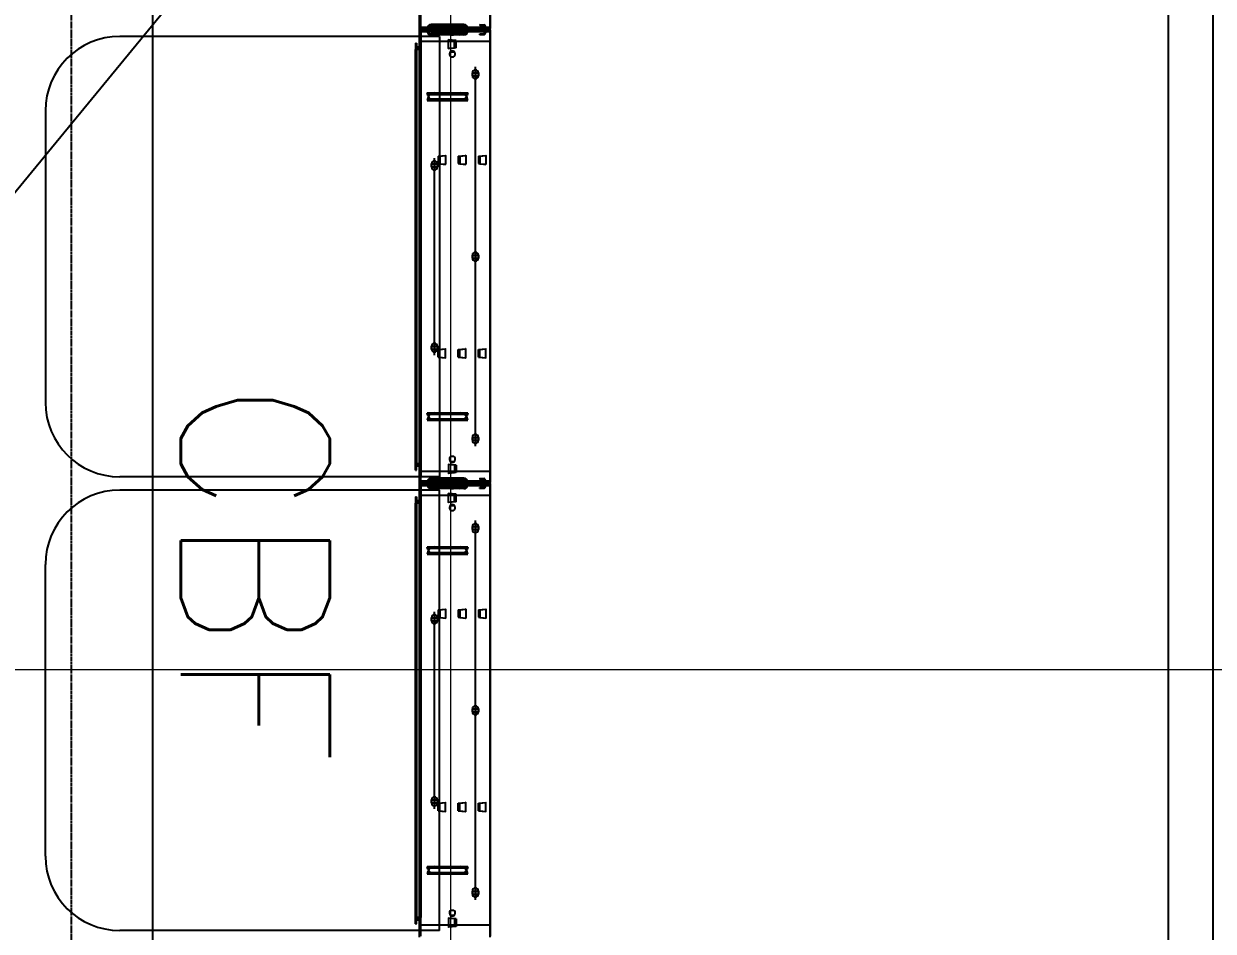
# Model space of a CAD drawing. Extents: x -32000 to 416743, y -254124 to 144214.
# Drawn here: x 258526 to 260125, y 80648 to 81868 of the extents above; entities that cross this region are included whole.
import ezdxf

# ---------------------------------------------------------------- set-up
doc = ezdxf.new("R2010")
doc.units = 0
doc.header["$LTSCALE"] = 10
doc.linetypes.add('XFM1P40$0$CENTER2', pattern=[1.125, 0.75, -0.125, 0.125, -0.125])
for name, color, linetype in [('XFM1P40$0$$0$M-PIPE-TEXT-ARROR', 250, 'Continuous'), ('XFM1P40$0$M-PIPE-CHWS12', 130, 'Continuous'), ('XFM1P40$0$M-PIPE-CHWS12_CL', 132, 'XFM1P40$0$CENTER2'), ('XFM1Q40$0$TYPE14X10', 7, 'Continuous'), ('XFM7P40ICA$0$H12PL4$0$L40_19_MEJI', 252, 'Continuous')]:
    doc.layers.add(name, color=color, linetype=linetype)
doc.styles.add('XFM1P40$0$$0$aa-txt', font='isocp.shx', dxfattribs={"bigfont": 'chineset.shx'})
doc.styles.add('XFM1Q40$0$LSP', font='SIMPLEX.shx', dxfattribs={"bigfont": 'chineset.shx'})
doc.dimstyles.new('XFM1P40$0$$0$adim-200', dxfattribs={"dimscale": 200, "dimtxt": 0.3, "dimasz": 2.5, "dimexe": 0.1, "dimexo": 0.5, "dimgap": 0.15, "dimtad": 0, "dimdec": 4, "dimzin": 3, "dimdsep": 46, "dimtxsty": 'XFM1P40$0$$0$aa-txt', "dimcen": 2.5, "dimclrd": 256, "dimclre": 256, "dimclrt": 256, "dimadec": 0, "dimazin": 0, "dimtfac": 1, "dimtdec": 4, "dimtmove": 0, "dimatfit": 3, "dimfxl": 1, "dimtolj": 1, "dimtzin": 0, "dimarcsym": 0})

# ---------------------------------------------------------------- blocks, each defined once
blk = doc.blocks.new('XFM1Q40$0$A$C10876e96')
at = {"layer": 'XFM1Q40$0$TYPE14X10', "color": 22}
for p, q in [((11918.2, 0), (11918.2, 4100)), ((11858.2, 60), (11858.2, 4040)), ((10851.3, 2660), (10851.3, 3268.5)), ((10946.3, 3270), (10946.3, 2661.5)), ((10946.3, 2660), (10946.3, 3268.5)), ((10851.3, 2686.5), (10851.3, 2661.5)), ((10851.3, 2660), (10851.3, 2683.5)), ((10852.8, 2661.5), (10852.8, 2685)), ((10946.3, 2660), (10946.3, 2676)), ((10946.3, 2663), (10851.3, 2663)), ((10946.3, 2661.5), (10851.3, 2661.5)), ((10946.3, 2660), (10851.3, 2660)), ((10946.3, 2660), (10851.3, 2660)), ((10946.3, 2660), (10851.3, 2660)), ((10946.3, 2660), (10851.3, 2660)), ((10851.3, 2660), (10851.3, 2636.5)), ((10851.3, 2636.5), (10851.3, 2660)), ((10851.3, 2050), (10851.3, 2658.5)), ((10946.3, 2658.5), (10851.3, 2658.5)), ((10946.3, 2657), (10851.3, 2657)), ((10946.3, 2661.5), (10852.8, 2661.5)), ((10946.3, 2658.5), (10852.8, 2658.5)), ((10852.8, 2658.5), (10852.8, 2635)), ((10861.3, 2661.5), (10861.3, 2660)), ((10861.3, 2658.5), (10861.3, 2660)), ((10910.8, 2667), (10866.8, 2667)), ((10910.8, 2665.5), (10866.8, 2665.5)), ((10910.8, 2654.5), (10866.8, 2654.5)), ((10876.3, 2661.5), (10876.3, 2660)), ((10876.3, 2658.5), (10876.3, 2660)), ((10878.3, 2667), (10878.1, 2665.5)), ((10878.1, 2665.5), (10883.4, 2665)), ((10878.1, 2654.5), (10883.4, 2655)), ((10878.3, 2653), (10878.1, 2654.5)), ((10878.3, 2667), (10883.6, 2666.5)), ((10884.8, 2663), (10884.8, 2663.5)), ((10884.8, 2657), (10884.8, 2656.5)), ((10886.3, 2663), (10886.3, 2663.5)), ((10886.3, 2657), (10886.3, 2656.5)), ((10891.8, 2663.5), (10891.8, 2660)), ((10891.8, 2656.5), (10891.8, 2660)), ((10898.3, 2667), (10893, 2666.5)), ((10898.5, 2665.5), (10893.2, 2665)), ((10898.5, 2654.5), (10893.2, 2655)), ((10893.3, 2663.5), (10893.3, 2661.5)), ((10893.3, 2656.5), (10893.3, 2658.5)), ((10897.3, 2663.5), (10897.3, 2661.5)), ((10897.3, 2656.5), (10897.3, 2658.5)), ((10898.3, 2667), (10898.5, 2665.5)), ((10898.3, 2653), (10898.5, 2654.5)), ((10898.8, 2663.5), (10898.8, 2660)), ((10898.8, 2656.5), (10898.8, 2660)), ((10900.3, 2661.5), (10900.3, 2660)), ((10900.3, 2658.5), (10900.3, 2660)), ((10903.3, 2661.5), (10903.3, 2660)), ((10903.3, 2658.5), (10903.3, 2660)), ((10905.3, 2667), (10905.1, 2665.5)), ((10905.1, 2665.5), (10910.4, 2665)), ((10905.1, 2654.5), (10910.4, 2655)), ((10905.3, 2653), (10905.1, 2654.5)), ((10905.3, 2667), (10910.6, 2666.5)), ((10911.8, 2663), (10911.8, 2663.5)), ((10911.8, 2657), (10911.8, 2656.5)), ((10913.3, 2663), (10913.3, 2663.5)), ((10913.3, 2657), (10913.3, 2656.5)), ((10916.3, 2661.5), (10916.3, 2660)), ((10916.3, 2658.5), (10916.3, 2660)), ((10930.3, 2661.5), (10930.3, 2660)), ((10930.3, 2658.5), (10930.3, 2660)), ((10932.3, 2667), (10932.1, 2665.5)), ((10932.1, 2665.5), (10937.4, 2665)), ((10932.1, 2654.5), (10937.4, 2655)), ((10932.3, 2653), (10932.1, 2654.5)), ((10932.3, 2667), (10937.6, 2666.5)), ((10938.8, 2663), (10938.8, 2663.5)), ((10938.8, 2657), (10938.8, 2656.5)), ((10940.3, 2663), (10940.3, 2663.5)), ((10940.3, 2657), (10940.3, 2656.5)), ((10946.3, 2660), (10946.3, 2051.5)), ((10946.3, 2660), (10946.3, 2644)), ((10946.3, 2050), (10946.3, 2658.5)), ((10878.2, 2651), (10448.2, 2651)), ((10845.8, 2642), (10845.8, 2635)), ((10845.8, 2642), (10847.3, 2642)), ((10847.3, 2642), (10847.3, 2636.5)), ((10852.8, 2644), (10851.3, 2644)), ((10852.8, 2651), (10852.8, 2059)), ((10946.3, 2644), (10852.8, 2644)), ((10910.8, 2653), (10866.8, 2653)), ((10878.2, 2651), (10878.2, 2059)), ((10878.3, 2653), (10883.6, 2653.5)), ((10900.3, 2645.5), (10890.3, 2646.5)), ((10898.3, 2645.6), (10890.3, 2646.4)), ((10890.3, 2634.6), (10890.3, 2646.4)), ((10898.3, 2653), (10893, 2653.5)), ((10898.3, 2635.4), (10898.3, 2645.6)), ((10900.3, 2635.5), (10900.3, 2645.5)), ((10905.3, 2653), (10910.6, 2653.5)), ((10932.3, 2653), (10937.6, 2653.5)), ((10845.8, 2636.5), (10845.8, 2076.5)), ((10845.8, 2636.5), (10852.8, 2636.5)), ((10852.8, 2635), (10845.8, 2635)), ((10845.8, 2073.5), (10845.8, 2633.5)), ((10851.3, 2633.5), (10845.8, 2633.5)), ((10847.3, 2636.5), (10847.3, 2076.5)), ((10851.3, 2636.5), (10847.3, 2636.5)), ((10847.3, 2073.5), (10847.3, 2633.5)), ((10851.3, 2636.5), (10851.3, 2076.5)), ((10852.8, 2633.5), (10851.3, 2633.5)), ((10852.8, 2636.5), (10852.8, 2076.5)), ((10852.8, 2073.5), (10852.8, 2633.5)), ((10900.3, 2635.5), (10890.3, 2634.5)), ((10898.3, 2635.4), (10890.3, 2634.6)), ((10892.6, 2630.5), (10897.9, 2630.5)), ((10893.8, 2623.5), (10896.8, 2623.5)), ((10926.3, 2100), (10926.3, 2610)), ((10926.3, 2607), (10926.3, 2593)), ((10921.7, 2602), (10930.8, 2602)), ((10921.7, 2602), (10930.8, 2602)), ((10921.7, 2598), (10930.8, 2598)), ((10921.7, 2598), (10930.8, 2598)), ((10922.3, 2598), (10922.3, 2602)), ((10922.3, 2602), (10922.3, 2598)), ((10930.3, 2598), (10930.3, 2602)), ((10930.3, 2602), (10930.3, 2598)), ((10861.3, 2575), (10916.3, 2575)), ((10862.4, 2571.7), (10861.3, 2575)), ((10871.9, 2575), (10905.7, 2575)), ((10916.3, 2575), (10915.1, 2571.7)), ((10862.4, 2568.3), (10861.3, 2565)), ((10861.3, 2565), (10916.3, 2565)), ((10862, 2573), (10915.6, 2573)), ((10862, 2567), (10915.6, 2567)), ((10871.9, 2565), (10905.7, 2565)), ((10916.3, 2565), (10915.1, 2568.3)), ((10348.2, 2551), (10348.2, 2159)), ((10866.7, 2479.5), (10875.8, 2479.5)), ((10866.7, 2479.5), (10875.8, 2479.5)), ((10867.3, 2475.5), (10867.3, 2479.5)), ((10867.3, 2479.5), (10867.3, 2475.5)), ((10871.3, 2222.5), (10871.3, 2487.5)), ((10871.3, 2484.5), (10871.3, 2470.5)), ((10875.3, 2475.5), (10875.3, 2479.5)), ((10875.3, 2479.5), (10875.3, 2475.5)), ((10876.3, 2490), (10886.2, 2491)), ((10876.3, 2490), (10876.3, 2480)), ((10876.3, 2480), (10886.2, 2479)), ((10878.3, 2490.1), (10886.3, 2490.9)), ((10878.3, 2490.1), (10878.3, 2479.9)), ((10878.3, 2479.9), (10886.3, 2479.1)), ((10886.3, 2490.9), (10886.3, 2479.1)), ((10903.3, 2490), (10913.2, 2491)), ((10903.3, 2490), (10903.3, 2480)), ((10903.3, 2480), (10913.2, 2479)), ((10905.3, 2490.1), (10913.3, 2490.9)), ((10905.3, 2490.1), (10905.3, 2479.9)), ((10905.3, 2479.9), (10913.3, 2479.1)), ((10913.3, 2490.9), (10913.3, 2479.1)), ((10930.3, 2490), (10940.2, 2491)), ((10930.3, 2490), (10930.3, 2480)), ((10930.3, 2480), (10940.2, 2479)), ((10932.3, 2490.1), (10940.3, 2490.9)), ((10932.3, 2490.1), (10932.3, 2479.9)), ((10932.3, 2479.9), (10940.3, 2479.1)), ((10940.3, 2490.9), (10940.3, 2479.1)), ((10866.7, 2475.5), (10875.8, 2475.5)), ((10866.7, 2475.5), (10875.8, 2475.5)), ((10921.7, 2357), (10930.8, 2357)), ((10921.7, 2357), (10930.8, 2357)), ((10921.7, 2353), (10930.8, 2353)), ((10921.7, 2353), (10930.8, 2353)), ((10922.3, 2353), (10922.3, 2357)), ((10922.3, 2357), (10922.3, 2353)), ((10926.3, 2362), (10926.3, 2348)), ((10930.3, 2353), (10930.3, 2357)), ((10930.3, 2357), (10930.3, 2353)), ((10871.3, 2239.5), (10871.3, 2225.5)), ((10866.7, 2234.5), (10875.8, 2234.5)), ((10866.7, 2234.5), (10875.8, 2234.5)), ((10866.7, 2230.5), (10875.8, 2230.5)), ((10866.7, 2230.5), (10875.8, 2230.5)), ((10867.3, 2230.5), (10867.3, 2234.5)), ((10867.3, 2234.5), (10867.3, 2230.5)), ((10875.3, 2230.5), (10875.3, 2234.5)), ((10875.3, 2234.5), (10875.3, 2230.5)), ((10876.3, 2230), (10886.2, 2231)), ((10876.3, 2220), (10876.3, 2230)), ((10878.3, 2230.1), (10886.3, 2230.9)), ((10878.3, 2219.9), (10878.3, 2230.1)), ((10886.3, 2219.1), (10886.3, 2230.9)), ((10903.3, 2230), (10913.2, 2231)), ((10903.3, 2220), (10903.3, 2230)), ((10905.3, 2230.1), (10913.3, 2230.9)), ((10905.3, 2219.9), (10905.3, 2230.1)), ((10913.3, 2219.1), (10913.3, 2230.9)), ((10930.3, 2230), (10940.2, 2231)), ((10930.3, 2220), (10930.3, 2230)), ((10932.3, 2230.1), (10940.3, 2230.9)), ((10932.3, 2219.9), (10932.3, 2230.1)), ((10940.3, 2219.1), (10940.3, 2230.9)), ((10876.3, 2220), (10886.2, 2219)), ((10878.3, 2219.9), (10886.3, 2219.1)), ((10903.3, 2220), (10913.2, 2219)), ((10905.3, 2219.9), (10913.3, 2219.1)), ((10930.3, 2220), (10940.2, 2219)), ((10932.3, 2219.9), (10940.3, 2219.1)), ((10861.3, 2145), (10916.3, 2145)), ((10862.4, 2141.7), (10861.3, 2145)), ((10862, 2143), (10915.6, 2143)), ((10871.9, 2145), (10905.7, 2145)), ((10916.3, 2145), (10915.1, 2141.7)), ((10862.4, 2138.3), (10861.3, 2135)), ((10861.3, 2135), (10916.3, 2135)), ((10862, 2137), (10915.6, 2137)), ((10871.9, 2135), (10905.7, 2135)), ((10916.3, 2135), (10915.1, 2138.3)), ((10921.7, 2112), (10930.8, 2112)), ((10921.7, 2112), (10930.8, 2112)), ((10922.3, 2108), (10922.3, 2112)), ((10922.3, 2112), (10922.3, 2108)), ((10926.3, 2117), (10926.3, 2103)), ((10930.3, 2108), (10930.3, 2112)), ((10930.3, 2112), (10930.3, 2108)), ((10921.7, 2108), (10930.8, 2108)), ((10921.7, 2108), (10930.8, 2108)), ((10892.6, 2079.5), (10897.9, 2079.5)), ((10893.8, 2086.5), (10896.8, 2086.5)), ((10852.8, 2076.5), (10845.8, 2076.5)), ((10845.8, 2068), (10845.8, 2075)), ((10852.8, 2075), (10845.8, 2075)), ((10845.8, 2073.5), (10851.3, 2073.5)), ((10845.8, 2068), (10847.3, 2068)), ((10847.3, 2068), (10847.3, 2073.5)), ((10851.3, 2073.5), (10847.3, 2073.5)), ((10851.3, 2076.5), (10851.3, 2051.5)), ((10851.3, 2050), (10851.3, 2073.5)), ((10851.3, 2073.5), (10852.8, 2073.5)), ((10852.8, 2066), (10851.3, 2066)), ((10852.8, 2051.5), (10852.8, 2075)), ((10946.3, 2066), (10852.8, 2066)), ((10900.3, 2074.5), (10890.3, 2075.5)), ((10898.3, 2074.6), (10890.3, 2075.4)), ((10890.3, 2075.4), (10890.3, 2063.6)), ((10900.3, 2064.5), (10890.3, 2063.5)), ((10898.3, 2064.4), (10890.3, 2063.6)), ((10898.3, 2074.6), (10898.3, 2064.4)), ((10900.3, 2074.5), (10900.3, 2064.5)), ((10946.3, 2050), (10946.3, 2066)), ((10878.2, 2059), (10448.2, 2059)), ((10946.3, 2053), (10851.3, 2053)), ((10946.3, 2051.5), (10851.3, 2051.5)), ((10946.3, 2050), (10851.3, 2050)), ((10946.3, 2050), (10851.3, 2050)), ((10946.3, 2050), (10851.3, 2050)), ((10946.3, 2050), (10851.3, 2050)), ((10851.3, 2050), (10851.3, 2026.5)), ((10851.3, 2026.5), (10851.3, 2050)), ((10851.3, 1440), (10851.3, 2048.5)), ((10946.3, 2048.5), (10851.3, 2048.5)), ((10946.3, 2047), (10851.3, 2047)), ((10946.3, 2051.5), (10852.8, 2051.5)), ((10946.3, 2048.5), (10852.8, 2048.5)), ((10852.8, 2048.5), (10852.8, 2025)), ((10861.3, 2051.5), (10861.3, 2050)), ((10861.3, 2048.5), (10861.3, 2050)), ((10910.8, 2057), (10866.8, 2057)), ((10910.8, 2055.5), (10866.8, 2055.5)), ((10876.3, 2051.5), (10876.3, 2050)), ((10876.3, 2048.5), (10876.3, 2050)), ((10878.3, 2057), (10878.1, 2055.5)), ((10878.1, 2055.5), (10883.4, 2055)), ((10878.3, 2057), (10883.6, 2056.5)), ((10884.8, 2053), (10884.8, 2053.5)), ((10884.8, 2047), (10884.8, 2046.5)), ((10886.3, 2053), (10886.3, 2053.5)), ((10886.3, 2047), (10886.3, 2046.5)), ((10891.8, 2053.5), (10891.8, 2050)), ((10891.8, 2046.5), (10891.8, 2050)), ((10898.3, 2057), (10893, 2056.5)), ((10898.5, 2055.5), (10893.2, 2055)), ((10893.3, 2053.5), (10893.3, 2051.5)), ((10893.3, 2046.5), (10893.3, 2048.5)), ((10897.3, 2053.5), (10897.3, 2051.5)), ((10897.3, 2046.5), (10897.3, 2048.5)), ((10898.3, 2057), (10898.5, 2055.5)), ((10898.8, 2053.5), (10898.8, 2050)), ((10898.8, 2046.5), (10898.8, 2050)), ((10900.3, 2051.5), (10900.3, 2050)), ((10900.3, 2048.5), (10900.3, 2050)), ((10903.3, 2051.5), (10903.3, 2050)), ((10903.3, 2048.5), (10903.3, 2050)), ((10905.3, 2057), (10905.1, 2055.5)), ((10905.1, 2055.5), (10910.4, 2055)), ((10905.3, 2057), (10910.6, 2056.5)), ((10911.8, 2053), (10911.8, 2053.5)), ((10911.8, 2047), (10911.8, 2046.5)), ((10913.3, 2053), (10913.3, 2053.5)), ((10913.3, 2047), (10913.3, 2046.5)), ((10916.3, 2051.5), (10916.3, 2050)), ((10916.3, 2048.5), (10916.3, 2050)), ((10930.3, 2051.5), (10930.3, 2050)), ((10930.3, 2048.5), (10930.3, 2050)), ((10932.3, 2057), (10932.1, 2055.5)), ((10932.1, 2055.5), (10937.4, 2055)), ((10932.3, 2057), (10937.6, 2056.5)), ((10938.8, 2053), (10938.8, 2053.5)), ((10938.8, 2047), (10938.8, 2046.5)), ((10940.3, 2053), (10940.3, 2053.5)), ((10940.3, 2047), (10940.3, 2046.5)), ((10946.3, 2050), (10946.3, 1441.5)), ((10946.3, 2050), (10946.3, 2034)), ((10946.3, 1440), (10946.3, 2048.5)), ((10878.2, 2041), (10448.2, 2041)), ((10845.8, 2032), (10845.8, 2025)), ((10845.8, 2032), (10847.3, 2032)), ((10847.3, 2032), (10847.3, 2026.5)), ((10852.8, 2034), (10851.3, 2034)), ((10852.8, 1449), (10852.8, 2041)), ((10946.3, 2034), (10852.8, 2034)), ((10910.8, 2044.5), (10866.8, 2044.5)), ((10910.8, 2043), (10866.8, 2043)), ((10878.1, 2044.5), (10883.4, 2045)), ((10878.3, 2043), (10878.1, 2044.5)), ((10878.2, 1449), (10878.2, 2041)), ((10878.3, 2043), (10883.6, 2043.5)), ((10900.3, 2035.5), (10890.3, 2036.5)), ((10898.3, 2035.6), (10890.3, 2036.4)), ((10890.3, 2024.6), (10890.3, 2036.4)), ((10898.3, 2043), (10893, 2043.5)), ((10898.5, 2044.5), (10893.2, 2045)), ((10898.3, 2043), (10898.5, 2044.5)), ((10898.3, 2025.4), (10898.3, 2035.6)), ((10900.3, 2025.5), (10900.3, 2035.5)), ((10905.1, 2044.5), (10910.4, 2045)), ((10905.3, 2043), (10905.1, 2044.5)), ((10905.3, 2043), (10910.6, 2043.5)), ((10932.1, 2044.5), (10937.4, 2045)), ((10932.3, 2043), (10932.1, 2044.5)), ((10932.3, 2043), (10937.6, 2043.5)), ((10845.8, 2026.5), (10845.8, 1466.5)), ((10845.8, 2026.5), (10852.8, 2026.5)), ((10852.8, 2025), (10845.8, 2025)), ((10845.8, 1463.5), (10845.8, 2023.5)), ((10851.3, 2023.5), (10845.8, 2023.5)), ((10847.3, 2026.5), (10847.3, 1466.5)), ((10851.3, 2026.5), (10847.3, 2026.5)), ((10847.3, 1463.5), (10847.3, 2023.5)), ((10851.3, 2026.5), (10851.3, 1466.5)), ((10852.8, 2023.5), (10851.3, 2023.5)), ((10852.8, 2026.5), (10852.8, 1466.5)), ((10852.8, 1463.5), (10852.8, 2023.5)), ((10900.3, 2025.5), (10890.3, 2024.5)), ((10898.3, 2025.4), (10890.3, 2024.6)), ((10892.6, 2020.5), (10897.9, 2020.5)), ((10893.8, 2013.5), (10896.8, 2013.5)), ((10926.3, 1490), (10926.3, 2000)), ((10921.7, 1992), (10930.8, 1992)), ((10921.7, 1992), (10930.8, 1992)), ((10921.7, 1988), (10930.8, 1988)), ((10921.7, 1988), (10930.8, 1988)), ((10922.3, 1988), (10922.3, 1992)), ((10922.3, 1992), (10922.3, 1988)), ((10926.3, 1997), (10926.3, 1983)), ((10930.3, 1988), (10930.3, 1992)), ((10930.3, 1992), (10930.3, 1988)), ((10861.3, 1965), (10916.3, 1965)), ((10862.4, 1961.7), (10861.3, 1965)), ((10862.4, 1958.3), (10861.3, 1955)), ((10861.3, 1955), (10916.3, 1955)), ((10862, 1963), (10915.6, 1963)), ((10862, 1957), (10915.6, 1957)), ((10871.9, 1965), (10905.7, 1965)), ((10871.9, 1955), (10905.7, 1955)), ((10916.3, 1965), (10915.1, 1961.7)), ((10916.3, 1955), (10915.1, 1958.3)), ((10348.2, 1549), (10348.2, 1941)), ((10871.3, 1612.5), (10871.3, 1877.5)), ((10871.3, 1874.5), (10871.3, 1860.5)), ((10876.3, 1880), (10886.2, 1881)), ((10876.3, 1880), (10876.3, 1870)), ((10878.3, 1880.1), (10886.3, 1880.9)), ((10878.3, 1880.1), (10878.3, 1869.9)), ((10886.3, 1880.9), (10886.3, 1869.1)), ((10903.3, 1880), (10913.2, 1881)), ((10903.3, 1880), (10903.3, 1870)), ((10905.3, 1880.1), (10913.3, 1880.9)), ((10905.3, 1880.1), (10905.3, 1869.9)), ((10913.3, 1880.9), (10913.3, 1869.1)), ((10930.3, 1880), (10940.2, 1881)), ((10930.3, 1880), (10930.3, 1870)), ((10932.3, 1880.1), (10940.3, 1880.9)), ((10932.3, 1880.1), (10932.3, 1869.9)), ((10940.3, 1880.9), (10940.3, 1869.1)), ((10866.7, 1869.5), (10875.8, 1869.5)), ((10866.7, 1869.5), (10875.8, 1869.5)), ((10866.7, 1865.5), (10875.8, 1865.5)), ((10866.7, 1865.5), (10875.8, 1865.5)), ((10867.3, 1865.5), (10867.3, 1869.5)), ((10867.3, 1869.5), (10867.3, 1865.5)), ((10875.3, 1865.5), (10875.3, 1869.5)), ((10875.3, 1869.5), (10875.3, 1865.5)), ((10876.3, 1870), (10886.2, 1869)), ((10878.3, 1869.9), (10886.3, 1869.1)), ((10903.3, 1870), (10913.2, 1869)), ((10905.3, 1869.9), (10913.3, 1869.1)), ((10930.3, 1870), (10940.2, 1869)), ((10932.3, 1869.9), (10940.3, 1869.1)), ((10921.7, 1747), (10930.8, 1747)), ((10921.7, 1747), (10930.8, 1747)), ((10921.7, 1743), (10930.8, 1743)), ((10921.7, 1743), (10930.8, 1743)), ((10922.3, 1743), (10922.3, 1747)), ((10922.3, 1747), (10922.3, 1743)), ((10926.3, 1752), (10926.3, 1738)), ((10930.3, 1743), (10930.3, 1747)), ((10930.3, 1747), (10930.3, 1743)), ((10866.7, 1624.5), (10875.8, 1624.5)), ((10866.7, 1624.5), (10875.8, 1624.5)), ((10866.7, 1620.5), (10875.8, 1620.5)), ((10866.7, 1620.5), (10875.8, 1620.5)), ((10867.3, 1620.5), (10867.3, 1624.5)), ((10867.3, 1624.5), (10867.3, 1620.5)), ((10871.3, 1629.5), (10871.3, 1615.5)), ((10875.3, 1620.5), (10875.3, 1624.5)), ((10875.3, 1624.5), (10875.3, 1620.5)), ((10876.3, 1620), (10886.2, 1621)), ((10876.3, 1610), (10876.3, 1620)), ((10878.3, 1620.1), (10886.3, 1620.9)), ((10878.3, 1609.9), (10878.3, 1620.1)), ((10886.3, 1609.1), (10886.3, 1620.9)), ((10903.3, 1620), (10913.2, 1621)), ((10903.3, 1610), (10903.3, 1620)), ((10905.3, 1620.1), (10913.3, 1620.9)), ((10905.3, 1609.9), (10905.3, 1620.1)), ((10913.3, 1609.1), (10913.3, 1620.9)), ((10930.3, 1620), (10940.2, 1621)), ((10930.3, 1610), (10930.3, 1620)), ((10932.3, 1620.1), (10940.3, 1620.9)), ((10932.3, 1609.9), (10932.3, 1620.1)), ((10940.3, 1609.1), (10940.3, 1620.9)), ((10876.3, 1610), (10886.2, 1609)), ((10878.3, 1609.9), (10886.3, 1609.1)), ((10903.3, 1610), (10913.2, 1609)), ((10905.3, 1609.9), (10913.3, 1609.1)), ((10930.3, 1610), (10940.2, 1609)), ((10932.3, 1609.9), (10940.3, 1609.1)), ((10861.3, 1535), (10916.3, 1535)), ((10862.4, 1531.7), (10861.3, 1535)), ((10862.4, 1528.3), (10861.3, 1525)), ((10861.3, 1525), (10916.3, 1525)), ((10862, 1533), (10915.6, 1533)), ((10862, 1527), (10915.6, 1527)), ((10871.9, 1535), (10905.7, 1535)), ((10871.9, 1525), (10905.7, 1525)), ((10916.3, 1535), (10915.1, 1531.7)), ((10916.3, 1525), (10915.1, 1528.3)), ((10926.3, 1507), (10926.3, 1493)), ((10921.7, 1502), (10930.8, 1502)), ((10921.7, 1502), (10930.8, 1502)), ((10921.7, 1498), (10930.8, 1498)), ((10921.7, 1498), (10930.8, 1498)), ((10922.3, 1498), (10922.3, 1502)), ((10922.3, 1502), (10922.3, 1498)), ((10930.3, 1498), (10930.3, 1502)), ((10930.3, 1502), (10930.3, 1498)), ((10893.8, 1476.5), (10896.8, 1476.5)), ((10852.8, 1466.5), (10845.8, 1466.5)), ((10845.8, 1458), (10845.8, 1465)), ((10852.8, 1465), (10845.8, 1465)), ((10845.8, 1463.5), (10851.3, 1463.5)), ((10845.8, 1458), (10847.3, 1458)), ((10847.3, 1458), (10847.3, 1463.5)), ((10851.3, 1463.5), (10847.3, 1463.5)), ((10851.3, 1466.5), (10851.3, 1441.5)), ((10851.3, 1440), (10851.3, 1463.5)), ((10851.3, 1463.5), (10852.8, 1463.5)), ((10852.8, 1456), (10851.3, 1456)), ((10852.8, 1441.5), (10852.8, 1465)), ((10946.3, 1456), (10852.8, 1456)), ((10900.3, 1464.5), (10890.3, 1465.5)), ((10898.3, 1464.6), (10890.3, 1465.4)), ((10890.3, 1465.4), (10890.3, 1453.6)), ((10892.6, 1469.5), (10897.9, 1469.5)), ((10898.3, 1464.6), (10898.3, 1454.4)), ((10900.3, 1464.5), (10900.3, 1454.5)), ((10946.3, 1440), (10946.3, 1456)), ((10878.2, 1449), (10448.2, 1449)), ((10900.3, 1454.5), (10890.3, 1453.5)), ((10898.3, 1454.4), (10890.3, 1453.6))]:
    blk.add_line(p, q, dxfattribs=at)
for centre, radius, start, end in [((10866.8, 2661.5), 5.5, 90, 180), ((10866.8, 2658.5), 5.5, 180, 270), ((10866.8, 2661.5), 4, 90, 180), ((10866.8, 2658.5), 4, 180, 270), ((10883.3, 2663.5), 1.5, 0, 85), ((10883.3, 2656.5), 1.5, 275, 0), ((10883.3, 2663.5), 3, 0, 85), ((10883.3, 2656.5), 3, 275, 0), ((10887.8, 2663), 3, 180, 270), ((10887.8, 2657), 3, 90, 180), ((10887.8, 2663), 1.5, 180, 270), ((10887.8, 2657), 1.5, 90, 180), ((10888.8, 2663), 3, 270, 0), ((10888.8, 2663), 1.5, 270, 0), ((10888.8, 2657), 3, 0, 90), ((10888.8, 2657), 1.5, 0, 90), ((10893.3, 2663.5), 3, 95, 180), ((10893.3, 2656.5), 3, 180, 265), ((10895.3, 2663.5), 3.5, 0, 180), ((10893.3, 2663.5), 1.5, 95, 180), ((10893.3, 2656.5), 1.5, 180, 265), ((10895.3, 2656.5), 3.5, 180, 0), ((10895.3, 2663.5), 2, 0, 180), ((10895.3, 2656.5), 2, 180, 0), ((10910.3, 2663.5), 1.5, 0, 85), ((10910.3, 2656.5), 1.5, 275, 0), ((10910.3, 2663.5), 3, 0, 85), ((10910.3, 2656.5), 3, 275, 0), ((10910.8, 2661.5), 5.5, 0, 90), ((10910.8, 2661.5), 4, 0, 90), ((10910.8, 2658.5), 4, 270, 0), ((10910.8, 2658.5), 5.5, 270, 0), ((10914.8, 2663), 3, 180, 270), ((10914.8, 2657), 3, 90, 180), ((10914.8, 2663), 1.5, 180, 270), ((10914.8, 2657), 1.5, 90, 180), ((10937.3, 2663.5), 1.5, 0, 85), ((10937.3, 2656.5), 1.5, 275, 0), ((10937.3, 2663.5), 3, 0, 85), ((10937.3, 2656.5), 3, 275, 0), ((10941.8, 2663), 3, 180, 210), ((10941.8, 2657), 3, 150, 180), ((10941.8, 2663), 3, 210, 270), ((10941.8, 2657), 3, 90, 150), ((10941.8, 2663), 1.5, 180, 270), ((10941.8, 2657), 1.5, 90, 180), ((10448.2, 2551), 100, 90, 180), ((10890.3, 2646.4), 0.0502, 78.5788, 270), ((10890.3, 2634.6), 0.0502, 90, 281.4212), ((10895.8, 2627.5), 4.49, 153.4401, 242.8116), ((10895.3, 2627.5), 4, 30, 150), ((10894.7, 2627.5), 4.49, 297.1884, 26.5599), ((10926.3, 2602), 4, 0, 180), ((10926.3, 2602), 4, 0, 180), ((10926.3, 2598), 4, 180, 0), ((10926.3, 2598), 4, 180, 0), ((10871.9, 2565), 10, 90, 160.71), ((10905.7, 2565), 10, 19.29, 90), ((10871.9, 2575), 10, 199.29, 270), ((10905.7, 2575), 10, 270, 340.71), ((10871.3, 2479.5), 4, 0, 180), ((10871.3, 2479.5), 4, 0, 180), ((10886.2, 2490.9), 0.0502, 270, 101.4212), ((10886.2, 2479.1), 0.0502, 258.5788, 90), ((10913.2, 2490.9), 0.0502, 270, 101.4212), ((10913.2, 2479.1), 0.0502, 258.5788, 90), ((10940.2, 2490.9), 0.0502, 270, 101.4212), ((10940.2, 2479.1), 0.0502, 258.5788, 90), ((10871.3, 2475.5), 4, 180, 0), ((10871.3, 2475.5), 4, 180, 0), ((10926.3, 2357), 4, 0, 180), ((10926.3, 2357), 4, 0, 180), ((10926.3, 2353), 4, 180, 0), ((10926.3, 2353), 4, 180, 0), ((10871.3, 2234.5), 4, 0, 180), ((10871.3, 2234.5), 4, 0, 180), ((10871.3, 2230.5), 4, 180, 0), ((10871.3, 2230.5), 4, 180, 0), ((10886.2, 2230.9), 0.0502, 270, 101.4212), ((10913.2, 2230.9), 0.0502, 270, 101.4212), ((10940.2, 2230.9), 0.0502, 270, 101.4212), ((10886.2, 2219.1), 0.0502, 258.5788, 90), ((10913.2, 2219.1), 0.0502, 258.5788, 90), ((10940.2, 2219.1), 0.0502, 258.5788, 90), ((10448.2, 2159), 100, 180, 270), ((10871.9, 2135), 10, 90, 160.71), ((10905.7, 2135), 10, 19.29, 90), ((10871.9, 2145), 10, 199.29, 270), ((10905.7, 2145), 10, 270, 340.71), ((10926.3, 2112), 4, 0, 180), ((10926.3, 2112), 4, 0, 180), ((10926.3, 2108), 4, 180, 0), ((10926.3, 2108), 4, 180, 0), ((10895.8, 2082.5), 4.49, 117.1884, 206.5599), ((10895.3, 2082.5), 4, 210, 330), ((10894.7, 2082.5), 4.49, 333.4401, 62.8116), ((10890.3, 2075.4), 0.0502, 78.5788, 270), ((10890.3, 2063.6), 0.0502, 90, 281.4212), ((10866.8, 2051.5), 5.5, 90, 180), ((10866.8, 2048.5), 5.5, 180, 270), ((10866.8, 2051.5), 4, 90, 180), ((10866.8, 2048.5), 4, 180, 270), ((10883.3, 2053.5), 1.5, 0, 85), ((10883.3, 2053.5), 3, 0, 85), ((10887.8, 2053), 3, 180, 270), ((10887.8, 2047), 3, 90, 180), ((10887.8, 2053), 1.5, 180, 270), ((10887.8, 2047), 1.5, 90, 180), ((10888.8, 2053), 3, 270, 0), ((10888.8, 2053), 1.5, 270, 0), ((10888.8, 2047), 3, 0, 90), ((10888.8, 2047), 1.5, 0, 90), ((10893.3, 2053.5), 3, 95, 180), ((10895.3, 2053.5), 3.5, 0, 180), ((10893.3, 2053.5), 1.5, 95, 180), ((10895.3, 2053.5), 2, 0, 180), ((10910.3, 2053.5), 1.5, 0, 85), ((10910.3, 2053.5), 3, 0, 85), ((10910.8, 2051.5), 5.5, 0, 90), ((10910.8, 2051.5), 4, 0, 90), ((10910.8, 2048.5), 4, 270, 0), ((10910.8, 2048.5), 5.5, 270, 0), ((10914.8, 2053), 3, 180, 270), ((10914.8, 2047), 3, 90, 180), ((10914.8, 2053), 1.5, 180, 270), ((10914.8, 2047), 1.5, 90, 180), ((10937.3, 2053.5), 1.5, 0, 85), ((10937.3, 2053.5), 3, 0, 85), ((10941.8, 2053), 3, 180, 210), ((10941.8, 2047), 3, 150, 180), ((10941.8, 2053), 3, 210, 270), ((10941.8, 2047), 3, 90, 150), ((10941.8, 2053), 1.5, 180, 270), ((10941.8, 2047), 1.5, 90, 180), ((10448.2, 1941), 100, 90, 180), ((10883.3, 2046.5), 1.5, 275, 0), ((10883.3, 2046.5), 3, 275, 0), ((10893.3, 2046.5), 3, 180, 265), ((10890.3, 2036.4), 0.0502, 78.5788, 270), ((10893.3, 2046.5), 1.5, 180, 265), ((10895.3, 2046.5), 3.5, 180, 0), ((10895.3, 2046.5), 2, 180, 0), ((10910.3, 2046.5), 1.5, 275, 0), ((10910.3, 2046.5), 3, 275, 0), ((10937.3, 2046.5), 1.5, 275, 0), ((10937.3, 2046.5), 3, 275, 0), ((10890.3, 2024.6), 0.0502, 90, 281.4212), ((10895.8, 2017.5), 4.49, 153.4401, 242.8116), ((10895.3, 2017.5), 4, 30, 150), ((10894.7, 2017.5), 4.49, 297.1884, 26.5599), ((10926.3, 1992), 4, 0, 180), ((10926.3, 1992), 4, 0, 180), ((10926.3, 1988), 4, 180, 0), ((10926.3, 1988), 4, 180, 0), ((10871.9, 1955), 10, 90, 160.71), ((10871.9, 1965), 10, 199.29, 270), ((10905.7, 1955), 10, 19.29, 90), ((10905.7, 1965), 10, 270, 340.71), ((10871.3, 1869.5), 4, 0, 180), ((10871.3, 1869.5), 4, 0, 180), ((10886.2, 1880.9), 0.0502, 270, 101.4212), ((10913.2, 1880.9), 0.0502, 270, 101.4212), ((10940.2, 1880.9), 0.0502, 270, 101.4212), ((10871.3, 1865.5), 4, 180, 0), ((10871.3, 1865.5), 4, 180, 0), ((10886.2, 1869.1), 0.0502, 258.5788, 90), ((10913.2, 1869.1), 0.0502, 258.5788, 90), ((10940.2, 1869.1), 0.0502, 258.5788, 90), ((10926.3, 1747), 4, 0, 180), ((10926.3, 1747), 4, 0, 180), ((10926.3, 1743), 4, 180, 0), ((10926.3, 1743), 4, 180, 0), ((10871.3, 1624.5), 4, 0, 180), ((10871.3, 1624.5), 4, 0, 180), ((10871.3, 1620.5), 4, 180, 0), ((10871.3, 1620.5), 4, 180, 0), ((10886.2, 1620.9), 0.0502, 270, 101.4212), ((10913.2, 1620.9), 0.0502, 270, 101.4212), ((10940.2, 1620.9), 0.0502, 270, 101.4212), ((10886.2, 1609.1), 0.0502, 258.5788, 90), ((10913.2, 1609.1), 0.0502, 258.5788, 90), ((10940.2, 1609.1), 0.0502, 258.5788, 90), ((10448.2, 1549), 100, 180, 270), ((10871.9, 1525), 10, 90, 160.71), ((10871.9, 1535), 10, 199.29, 270), ((10905.7, 1525), 10, 19.29, 90), ((10905.7, 1535), 10, 270, 340.71), ((10926.3, 1502), 4, 0, 180), ((10926.3, 1502), 4, 0, 180), ((10926.3, 1498), 4, 180, 0), ((10926.3, 1498), 4, 180, 0), ((10895.8, 1472.5), 4.49, 117.1884, 206.5599), ((10894.7, 1472.5), 4.49, 333.4401, 62.8116), ((10890.3, 1465.4), 0.0502, 78.5788, 270), ((10895.3, 1472.5), 4, 210, 330), ((10890.3, 1453.6), 0.0502, 90, 281.4212)]:
    blk.add_arc(centre, radius, start, end, dxfattribs=at)
at = {"layer": 'XFM1Q40$0$TYPE14X10', "color": 22, "style": 'XFM1Q40$0$LSP'}
blk.add_text('CBF', height=200, rotation=270, dxfattribs=at).set_placement((10530.4, 2187.6))
blk = doc.blocks.new('XFM1Q40')
blk.add_blockref('XFM1Q40$0$A$C10876e96', (248206.8, 79200))
blk = doc.blocks.new('XFM7P40ICA$0$H12PL4')
at = {"layer": 'XFM7P40ICA$0$H12PL4$0$L40_19_MEJI', "lineweight": 0}
for p, q in [((259100, 32450), (259100, 90200)), ((244130, 81000), (260600, 81000))]:
    blk.add_line(p, q, dxfattribs=at)
blk = doc.blocks.new('XFM7P40ICA')
blk.add_blockref('XFM7P40ICA$0$H12PL4', (0, 0))
blk = doc.blocks.new('XFM1P40')
at = {"layer": 'XFM1P40$0$M-PIPE-CHWS12'}
blk.add_line((258699.5, 78373.5, 0), (258699.5, 87500, 0), dxfattribs=at)
at = {"layer": 'XFM1P40$0$M-PIPE-CHWS12_CL', "ltscale": 0.5}
blk.add_line((258590, 49714.6, 0), (258590, 87500, 0), dxfattribs=at)
at = {"layer": 'XFM1P40$0$$0$M-PIPE-TEXT-ARROR'}
blk.add_leader([(257246.6, 80099.5), (263643.4, 87883.5), (264329.5, 87883.5)], dimstyle='XFM1P40$0$$0$adim-200', dxfattribs=at)

msp = doc.modelspace()

# ---------------------------------------------------------------- block references
for name in ['XFM1P40', 'XFM7P40ICA', 'XFM1Q40']:
    msp.add_blockref(name, (0, 0))

doc.saveas('drawing.dxf')
